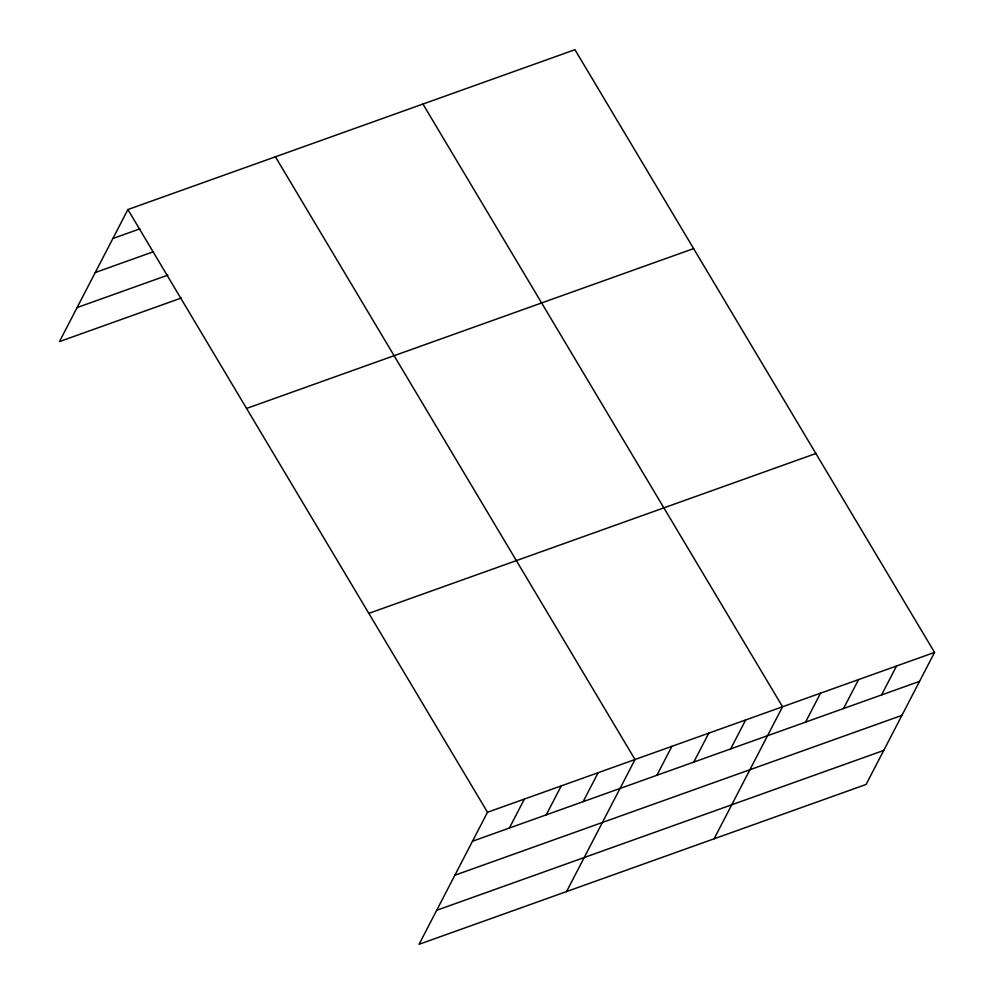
<?xml version="1.0" encoding="UTF-8"?>
<svg xmlns="http://www.w3.org/2000/svg" width="994" height="994" viewBox="0 0 994 994"><rect width="100%" height="100%" fill="white"/><g stroke="black" fill="none" stroke-linecap="round" stroke-linejoin="round"><path stroke-width="1.49" d="M934.546 652.412L487.507 812.26L419.058 944.3L866.109 784.452L934.546 652.412L574.942 49.7L127.891 209.548L59.454 341.588L181.442 297.976M509.375 828.027L524.385 799.077M546.253 814.844L561.262 785.881M583.143 801.649L598.139 772.698M566.58 891.543L635.029 759.515L275.425 156.803M656.897 775.283L671.907 746.32M693.775 762.087L708.784 733.137M730.665 748.904L745.674 719.942M714.114 838.799L782.551 706.759L422.947 104.047M805.538 722.129L820.547 693.166M843.546 708.536L858.555 679.585M881.541 694.955L896.551 665.992M112.881 238.51L139.843 228.868M95.25 272.53L153.411 251.73M77.085 307.568L167.874 275.114M246.562 408.447L693.613 248.599M368.836 613.373L815.875 453.512M472.498 841.222L919.537 681.362M454.854 875.229L901.906 715.382M436.689 910.28L883.741 750.433M127.891 209.548L487.507 812.26"/></g></svg>
